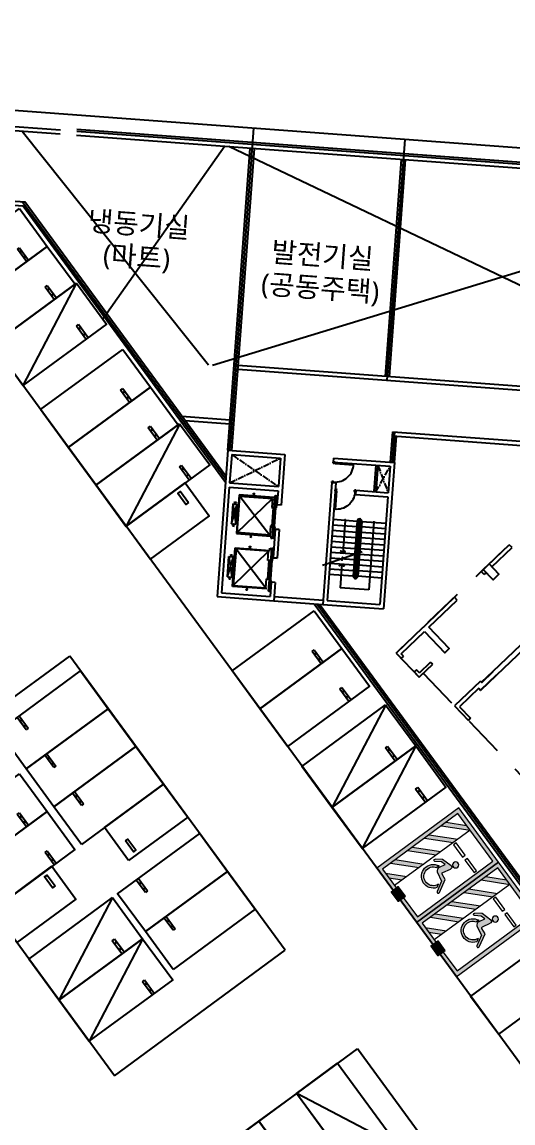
# Model space of a CAD drawing. Header units: millimetres. Extents: x 75184266 to 76346726, y -35077925 to -33679385.
# Drawn here: x 75409275 to 75433378, y -34543827 to -34489801 of the extents above; entities that cross this region are included whole.
import ezdxf
from ezdxf.enums import TextEntityAlignment as Align

# ---------------------------------------------------------------- set-up
doc = ezdxf.new("R2010")
doc.units = ezdxf.units.MM
doc.header["$LTSCALE"] = 50
doc.header["$MEASUREMENT"] = 0
for name, pattern in [('ACAD_ISO10W100', [18.5, 12, -3, 0.5, -3]), ('XR-지하3층$0$H', [1.3, 0.8, -0.5]), ('XR-지하3층$0$HIDDEN2', [0.1875, 0.125, -0.0625])]:
    doc.linetypes.add(name, pattern=pattern)
doc.layers.get('0').update_dxf_attribs({"linetype": 'CONTINUOUS'})
for name, color, linetype in [('CON', 2, 'CONTINUOUS'), ('DOOR', 7, 'CONTINUOUS'), ('ELEV', 9, 'CONTINUOUS'), ('HD', 7, 'CONTINUOUS'), ('open', 1, 'ACAD_ISO10W100'), ('W1', 3, 'CONTINUOUS'), ('XR-지하3층$0$1HIDDEN2', 1, 'XR-지하3층$0$HIDDEN2'), ('XR-지하3층$0$5', 5, 'CONTINUOUS'), ('XR-지하3층$0$A-주차', 9, 'CONTINUOUS'), ('XR-지하3층$0$hat', 8, 'CONTINUOUS'), ('XR-지하3층$0$일반주차', 8, 'CONTINUOUS'), ('XR-지하3층$0$장애인', 11, 'CONTINUOUS'), ('XR-지하3층$0$확장형주차', 8, 'CONTINUOUS'), ('가는선', 5, 'CONTINUOUS')]:
    doc.layers.add(name, color=color, linetype=linetype)
doc.layers.add('건축', color=8, linetype='CONTINUOUS', plot=False)
doc.layers.add('유도관제-주차면B2', color=7, linetype='CONTINUOUS', lineweight=100)
doc.layers.get('0').off()
doc.styles.add('XR-지하3층$0$맑은고딕', font='')
doc.styles.get('XR-지하3층$0$맑은고딕').set_extended_font_data('Malgun Gothic')

# ---------------------------------------------------------------- blocks, each defined once
blk = doc.blocks.new('XR-지하3층$0$확장형 주차')
at = {"layer": 'XR-지하3층$0$확장형주차', "color": 7}
for p, q in [((0, 3965), (800, 3965)), ((0, 3835), (800, 3835)), ((800, 3835), (800, 3965))]:
    blk.add_line(p, q, dxfattribs=at)
blk.add_lwpolyline([(2500, 5100), (0, 0)], dxfattribs=at)
blk.add_lwpolyline([(2500, 5091), (0, 5091), (0, -9), (2500, -9)], close=True, dxfattribs=at)
for centre in [(238, 3900), (613, 3900)]:
    blk.add_circle(centre, 17.5, dxfattribs=at)
blk = doc.blocks.new('XR-지하3층$0$일반형 주차')
at = {"layer": 'XR-지하3층$0$일반주차'}
for p, q in [((750, 3865), (0, 3865)), ((750, 3735), (750, 3865)), ((0, 3735), (750, 3735))]:
    blk.add_line(p, q, dxfattribs=at)
blk.add_lwpolyline([(2300, 5000), (0, 5000), (0, 0), (2300, 0)], close=True, dxfattribs=at)
for centre in [(238, 3800), (563, 3800)]:
    blk.add_circle(centre, 17.5, dxfattribs=at)
blk = doc.blocks.new('XR-지하3층$0$A$C73B52ADF')
at = {"layer": 'XR-지하3층$0$A-주차', "elevation": 0}
for points in [[(-2038, 2466), (-38, 2466), (-38, -1134), (-2038, -1134)], [(-1166, 2021), (-1166, 1871), (-1832, 1871), (-1832, 2021)]]:
    blk.add_lwpolyline(points, close=True, dxfattribs=at)
blk = doc.blocks.new('XR-지하3층$0$장애인 주차')
at = {"layer": 'XR-지하3층$0$5', "ltscale": 4}
h = blk.add_hatch(color=7, dxfattribs=at)
h.dxf.hatch_style = 1
h.paths.add_polyline_path([(3842, -695), (4402, -695), (4402, -1115), (3842, -1115)])
h.paths.add_polyline_path([(3892, -1065), (4352, -1065), (4352, -745), (3892, -745)], flags=16)
h.paths.add_polyline_path([(3982, -990), (3988, -973), (4011, -981), (4046, -898), (4136, -898), (4137, -881), (4072, -881), (4072, -863), (4138, -863), (4142, -810, -3.72247), (4161, -797), (4152, -916), (4058, -916), (4021, -1003)], flags=0)
h = blk.add_hatch(color=256, dxfattribs=at)
h.dxf.hatch_style = 1
h.paths.add_polyline_path([(4352, -1065), (4352, -745), (3892, -745), (3892, -1065)])
at = {"layer": 'XR-지하3층$0$hat'}
h = blk.add_hatch(color=7, dxfattribs=at)
edge = h.paths.add_edge_path()
edge.add_line((4161, -797), (4152, -916))
edge.add_line((4152, -916), (4058, -916))
edge.add_line((4058, -916), (4021, -1003))
edge.add_line((4021, -1003), (3982, -990))
edge.add_line((3982, -990), (3988, -973))
edge.add_line((3988, -973), (4011, -981))
edge.add_line((4011, -981), (4046, -898))
edge.add_line((4046, -898), (4136, -898))
edge.add_line((4136, -898), (4137, -881))
edge.add_line((4137, -881), (4072, -881))
edge.add_line((4072, -881), (4072, -863))
edge.add_line((4072, -863), (4138, -863))
edge.add_line((4138, -863), (4142, -810))
edge.add_arc((4140, -787), 22.8, -24.8827, 274.9698, ccw=False)
edge = h.paths.add_edge_path()
edge.add_line((4048, -981), (4058, -958))
edge.add_arc((4127, -942), 71.5, 192.8781, 416.1688)
edge.add_line((4167, -882), (4169, -863))
edge.add_arc((4127, -942), 89.2, 206.535, 422.4866, ccw=False)
at = {"layer": 'XR-지하3층$0$장애인', "lineweight": 5, "true_color": 0xffffff}
blk.add_hatch(color=7, dxfattribs=at).paths.add_polyline_path([(2472, 3995), (2472, -1005), (3842, -1005), (3842, -805), (2672, -805), (2672, 3795), (5572, 3795), (5572, -805), (4402, -805), (4402, -1005), (5772, -1005), (5772, 3995)])
h = blk.add_hatch(color=7, dxfattribs=at)
h.paths.add_polyline_path([(5572, 2795), (5572, 3078), (4855, 3795), (4572, 3795)])
h.paths.add_polyline_path([(4572, 3045), (4572, 2762), (5572, 1762), (5572, 2045)])
h.paths.add_polyline_path([(4572, 2012), (4572, 1729), (5572, 729), (5572, 1012)])
h.paths.add_polyline_path([(5572, -304), (5572, -21), (4572, 979), (4572, 696)])
h.paths.add_polyline_path([(4572, -54), (4572, -336), (5041, -805), (5323, -805)])
h = blk.add_hatch(color=7, dxfattribs=at)
h.paths.add_polyline_path([(3763, 2216, -1), (3463, 2216, -1)])
h.paths.add_polyline_path([(3992, 1503, -0.343093), (3870, 1283), (3381, 1194), (3090, 708, -0.931653), (2987, 770), (3330, 1379), (3639, 1415, 0.446048), (3689, 1485), (3600, 1888, -0.596144), (3699, 2009), (4214, 1851), (4443, 1569, -0.883364), (4355, 1493), (4151, 1741), (3925, 1810)])
h.paths.add_polyline_path([(4053, 1393), (4055, 1528, -1.526545), (3257, 820), (3348, 969, 1.638056)])
at = {"layer": 'XR-지하3층$0$1HIDDEN2', "color": 11}
for points in [[(4161, -797), (4152, -916), (4058, -916), (4021, -1003), (3982, -990), (3988, -973), (4011, -981), (4046, -898), (4136, -898), (4137, -881), (4072, -881), (4072, -863), (4138, -863), (4142, -810)], [(4167, -882), (4169, -863)]]:
    blk.add_lwpolyline(points, dxfattribs=at)
for centre, radius, start, end in [((4127, -942), 89.2, 206.535, 62.4866), ((4127, -942), 71.5, 192.8781, 56.1688), ((4140, -787), 22.8, 335.1173, 274.9698)]:
    blk.add_arc(centre, radius, start, end, dxfattribs=at)
at = {"layer": 'XR-지하3층$0$5', "lineweight": 5}
for p, q in [((4572, 3795), (4572, -805)), ((5572, 2795), (4572, 3795)), ((5572, 3078), (4855, 3795)), ((5572, 2045), (4572, 3045)), ((5572, 1762), (4572, 2762)), ((5572, 1012), (4572, 2012)), ((5572, 729), (4572, 1729)), ((5572, -21), (4572, 979)), ((5572, -304), (4572, 696)), ((5323, -805), (4572, -54)), ((5041, -805), (4572, -336))]:
    blk.add_line(p, q, dxfattribs=at)
at = {"layer": 'XR-지하3층$0$5', "ltscale": 4}
for p, q in [((4165, -1005), (4165, -805)), ((4165, -805), (4165, -905))]:
    blk.add_line(p, q, dxfattribs=at)
at = {"layer": 'XR-지하3층$0$5', "lineweight": 5}
for points in [[(3842, -1005), (2472, -1005), (2472, 3995), (5772, 3995), (5772, -1005), (4402, -1005)], [(3842, -805), (2672, -805), (2672, 3795), (5572, 3795), (5572, -805), (4402, -805)]]:
    blk.add_lwpolyline(points, dxfattribs=at)
at = {"layer": 'XR-지하3층$0$5', "ltscale": 4}
for points in [[(3842, -695), (3842, -1115), (4402, -1115), (4402, -695)], [(3892, -745), (3892, -1065), (4352, -1065), (4352, -745)]]:
    blk.add_lwpolyline(points, close=True, dxfattribs=at)
at = {"layer": 'XR-지하3층$0$장애인', "color": 8, "lineweight": 5}
for p, q in [((3689, 1485), (3600, 1888, 0)), ((3699, 2009, 0), (4214, 1851, 0)), ((3925, 1810, 0), (4151, 1741, 0)), ((4151, 1741, 0), (4355, 1493, 0)), ((4214, 1851, 0), (4443, 1569, 0)), ((4055, 1528), (4053, 1393)), ((3348, 969), (3257, 820))]:
    blk.add_line(p, q, dxfattribs=at)
at = {"layer": 'XR-지하3층$0$장애인', "color": 7, "lineweight": 5}
for points in [[(3523, 2720), (2773, 2720), (2773, 2870), (3523, 2870)], [(4473, 2720), (3723, 2720), (3723, 2870), (4473, 2870)]]:
    blk.add_lwpolyline(points, close=True, dxfattribs=at)
at = {"layer": 'XR-지하3층$0$장애인', "color": 8, "lineweight": 5, "extrusion": (0.976964, 0.213404, 0), "elevation": 4221}
blk.add_lwpolyline([(617, 0), (931, 0)], dxfattribs=at)
at = {"layer": 'XR-지하3층$0$장애인', "color": 8, "lineweight": 5}
for points in [[(3094, 715, -1.000002), (2987, 770), (3330, 1379), (3640, 1415)], [(3992, 1503, -0.343093), (3870, 1283), (3381, 1194), (3094, 715)]]:
    blk.add_lwpolyline(points, format="xyb", dxfattribs=at)
blk.add_circle((3613, 2216), 150, dxfattribs=at)
for centre, radius, start, end in [((3682, 1922, 0), 88.4, 79.1143, 202.3185), ((3810, 1000), 582, 198.006, 65.0949), ((3809, 1000), 462, 183.8525, 58.2396), ((3632, 1473), 57.7, 276.2786, 12.4353), ((4394, 1537, 0), 58.8, 227.9655, 33.7904)]:
    blk.add_arc(centre, radius, start, end, dxfattribs=at)
blk = doc.blocks.new('2P-Dr204')
at = {"color": 0}
for p, q in [((29, 50), (29, 955)), ((65, 50), (65, 956)), ((29, 50), (0, 50)), ((0, 50), (0, -50)), ((29, 14), (29, 50)), ((65, 50), (29, 50)), ((50, 14), (29, 14)), ((50, -50), (50, 14)), ((950, 14), (950, -50)), ((971, 14), (950, 14)), ((971, 14), (950, 14)), ((971, 50), (971, 14)), ((1000, 50), (971, 50)), ((1000, -50), (1000, 50)), ((50, -50), (0, -50)), ((1000, -50), (950, -50))]:
    blk.add_line(p, q, dxfattribs=at)
blk.add_arc((65, 50), 906, 0, 92.2294, dxfattribs=at)
blk = doc.blocks.new('2Elev+S')
at = {"layer": 'CON', "ltscale": 100}
for p, q in [((7200, 0), (0, 0)), ((0, 0), (0, -2800)), ((7200, 0), (7200, -2800)), ((5400, -200), (200, -200)), ((200, -200), (200, -2600)), ((5400, -200), (5400, -2600)), ((7000, -200), (5600, -200)), ((5600, -200), (5600, -2600)), ((7000, -200), (7000, -2600)), ((900, -2600), (200, -2600)), ((900, -2800, 0), (900, -2600, 0)), ((3500, -2600), (2100, -2600)), ((2100, -2600, 0), (2100, -2800, 0)), ((3500, -2600, 0), (3500, -2800, 0)), ((4700, -2800, 0), (4700, -2600, 0)), ((5400, -2600), (4700, -2600)), ((7000, -2600), (5600, -2600)), ((900, -2800), (0, -2800)), ((3500, -2800), (2100, -2800)), ((7200, -2800), (4700, -2800)), ((6000, -5200), (0, -5200)), ((0, -5200), (0, -8200)), ((6000, -5400), (200, -5400)), ((200, -5400), (200, -8000)), ((6000, -5200, 0), (6000, -5400, 0)), ((7200, -5200), (7000, -5200)), ((7000, -5200), (7000, -8000)), ((7200, -5200), (7200, -8200)), ((5500, -6400), (5500, -8000)), ((5700, -6400, 0), (5500, -6400, 0)), ((5700, -6400), (5700, -8000)), ((5500, -8000), (200, -8000)), ((7000, -8000), (5700, -8000)), ((7200, -8200), (0, -8200))]:
    blk.add_line(p, q, dxfattribs=at)
at = {"layer": 'CON'}
for p, q in [((900, -2800, 0), (900, -2600, 0)), ((2100, -2800), (2100, -2600)), ((3500, -2800), (3500, -2600)), ((4700, -2800, 0), (4700, -2600, 0))]:
    blk.add_line(p, q, dxfattribs=at)
at = {"layer": 'ELEV', "color": 9}
for p, q in [((927, -505), (912, -505)), ((912, -505), (912, -585)), ((927, -535), (927, -505)), ((1000, -535), (927, -535)), ((1000, -435), (2000, -435)), ((1000, -435), (1000, -655)), ((1000, -555), (1000, -535)), ((2000, -435), (2000, -655)), ((2000, -535), (2073, -535)), ((2000, -555), (2000, -535)), ((2073, -535), (2073, -505)), ((2073, -505), (2088, -505)), ((2088, -505), (2088, -585)), ((3527, -505), (3512, -505)), ((3512, -505), (3512, -585)), ((3527, -535), (3527, -505)), ((3600, -535), (3527, -535)), ((4600, -435), (3600, -435)), ((3600, -435), (3600, -655)), ((3600, -555), (3600, -535)), ((4600, -435), (4600, -655)), ((4600, -535), (4673, -535)), ((4600, -555), (4600, -535)), ((4673, -535), (4673, -505)), ((4673, -505), (4688, -505)), ((4688, -505), (4688, -585)), ((550, -2415, 0), (550, -715)), ((550, -715), (2450, -715)), ((2400, -755), (600, -755)), ((600, -755), (600, -2355, 0)), ((912, -585), (927, -585)), ((927, -585), (927, -555)), ((927, -555), (1000, -555)), ((2000, -655), (1000, -655)), ((2073, -555), (2000, -555)), ((2073, -585), (2073, -555)), ((2088, -585), (2073, -585)), ((2400, -2355), (2400, -755)), ((2450, -715), (2450, -2415)), ((5050, -715), (3150, -715)), ((3150, -715), (3150, -2415)), ((3200, -2355), (3200, -755)), ((3200, -755), (5000, -755)), ((3512, -585), (3527, -585)), ((3527, -585), (3527, -555)), ((3527, -555), (3600, -555)), ((3600, -655), (4600, -655)), ((4673, -555), (4600, -555)), ((4673, -585), (4673, -555)), ((4688, -585), (4673, -585)), ((5000, -755), (5000, -2355, 0)), ((5050, -2415, 0), (5050, -715)), ((432, -1390), (432, -1470)), ((447, -1390), (432, -1390)), ((432, -1470), (447, -1470)), ((447, -1420), (447, -1390)), ((521, -1420), (447, -1420)), ((447, -1470), (447, -1440)), ((447, -1440), (521, -1440)), ((521, -1440), (521, -1420)), ((2479, -1420), (2553, -1420)), ((2479, -1440), (2479, -1420)), ((2553, -1440), (2479, -1440)), ((2553, -1420), (2553, -1390)), ((2553, -1390), (2568, -1390)), ((2553, -1470), (2553, -1440)), ((2568, -1470), (2553, -1470)), ((2568, -1390), (2568, -1470)), ((3032, -1390), (3032, -1470)), ((3047, -1390), (3032, -1390)), ((3032, -1470), (3047, -1470)), ((3047, -1420), (3047, -1390)), ((3121, -1420), (3047, -1420)), ((3047, -1470), (3047, -1440)), ((3047, -1440), (3121, -1440)), ((3121, -1440), (3121, -1420)), ((5079, -1420), (5153, -1420)), ((5079, -1440), (5079, -1420)), ((5153, -1440), (5079, -1440)), ((5153, -1420), (5153, -1390)), ((5153, -1390), (5168, -1390)), ((5153, -1470), (5153, -1440)), ((5168, -1470), (5153, -1470)), ((5168, -1390), (5168, -1470)), ((1400, -2485), (450, -2485, 0)), ((1400, -2510), (450, -2510, 0)), ((450, -2565, 0), (975, -2565)), ((600, -2355, 0), (1050, -2355)), ((980, -2565), (1050, -2565)), ((980, -2565), (980, -2605)), ((1050, -2415), (1020, -2415)), ((1035, -2455), (1035, -2420)), ((1035, -2420), (1965, -2420)), ((1965, -2455), (1035, -2455)), ((1035, -2555), (1035, -2520)), ((1035, -2520), (1965, -2520)), ((1965, -2555), (1035, -2555)), ((1050, -2355), (1050, -2415)), ((2550, -2485), (1400, -2485)), ((2550, -2510), (1400, -2510)), ((1950, -2415), (1950, -2355)), ((1950, -2355), (2400, -2355)), ((1980, -2415), (1950, -2415)), ((2020, -2565), (1950, -2565)), ((1965, -2420), (1965, -2455)), ((1965, -2520), (1965, -2555)), ((2020, -2565), (2020, -2605)), ((2025, -2565), (2550, -2565)), ((2100, -2605), (2025, -2565)), ((2450, -2415), (2550, -2415)), ((2550, -2415), (2550, -2485)), ((2550, -2565), (2550, -2510)), ((3150, -2415), (3050, -2415)), ((3050, -2415), (3050, -2485)), ((3050, -2485), (4200, -2485)), ((3050, -2510), (4200, -2510)), ((3050, -2565), (3050, -2510)), ((3575, -2565), (3050, -2565)), ((3650, -2355), (3200, -2355)), ((3500, -2605), (3575, -2565)), ((3580, -2565), (3650, -2565)), ((3580, -2565), (3580, -2605)), ((3620, -2415), (3650, -2415)), ((4565, -2420), (3635, -2420)), ((3635, -2420), (3635, -2455)), ((3635, -2455), (4565, -2455)), ((4565, -2520), (3635, -2520)), ((3635, -2520), (3635, -2555)), ((3635, -2555), (4565, -2555)), ((3650, -2415), (3650, -2355)), ((4200, -2485), (5150, -2485, 0)), ((4200, -2510), (5150, -2510, 0)), ((5000, -2355, 0), (4550, -2355)), ((4550, -2355), (4550, -2415)), ((4550, -2415), (4580, -2415)), ((4620, -2565), (4550, -2565)), ((4565, -2455), (4565, -2420)), ((4565, -2555), (4565, -2520)), ((4620, -2565), (4620, -2605)), ((5150, -2565, 0), (4625, -2565))]:
    blk.add_line(p, q, dxfattribs=at)
for points in [[(2025, -2565), (2550, -2565), (2550, -2510), (450, -2510), (450, -2565), (975, -2565), (900, -2605)], [(3575, -2565), (3050, -2565), (3050, -2510), (5150, -2510), (5150, -2565), (4625, -2565), (4700, -2605)]]:
    blk.add_lwpolyline(points, dxfattribs=at)
at = {"layer": 'HD', "ltscale": 10}
for p, q in [((1500, -5400), (1500, -6585)), ((1770, -5400), (1770, -6585)), ((2040, -5400), (2040, -6585)), ((2310, -5400), (2310, -6585)), ((2580, -5400), (2580, -6585)), ((2850, -5400), (2850, -6585)), ((3120, -5400), (3120, -6585)), ((3390, -5400), (3390, -6585)), ((3660, -5400), (3660, -6585)), ((3930, -5400), (3930, -6585)), ((4200, -5400), (4200, -6585)), ((2040, -5993), (875, -5993)), ((875, -7407), (875, -5993)), ((4200, -5993), (2580, -5993)), ((4200, -6585), (1500, -6585)), ((1500, -6655), (4200, -6655)), ((1500, -6685), (1500, -6655)), ((4200, -6685), (1500, -6685)), ((1500, -6715), (1500, -6685)), ((4200, -6715), (1500, -6715)), ((1500, -6745), (1500, -6715)), ((1500, -6745), (4200, -6745)), ((4200, -6815), (1500, -6815)), ((1500, -8000), (1500, -6815)), ((1770, -6685), (1770, -6655)), ((1770, -6745), (1770, -6715)), ((1770, -8000), (1770, -6815)), ((2040, -6685), (2040, -6655)), ((2040, -6745), (2040, -6715)), ((2040, -8000), (2040, -6815)), ((2310, -6685), (2310, -6655)), ((2310, -6745), (2310, -6715)), ((2310, -8000), (2310, -6815)), ((2580, -6685), (2580, -6655)), ((2580, -6745), (2580, -6715)), ((2580, -8000), (2580, -6815)), ((2850, -6685), (2850, -6655)), ((2850, -6745), (2850, -6715)), ((2850, -8000), (2850, -6815)), ((3120, -6685), (3120, -6655)), ((3120, -6745), (3120, -6715)), ((3120, -8000), (3120, -6815)), ((3390, -6685), (3390, -6655)), ((3390, -6745), (3390, -6715)), ((3390, -8000), (3390, -6815)), ((3660, -6685), (3660, -6655)), ((3660, -6745), (3660, -6715)), ((3660, -8000), (3660, -6815)), ((3930, -6685), (3930, -6655)), ((3930, -6745), (3930, -6715)), ((3930, -8000), (3930, -6815)), ((4200, -6685), (4200, -6655)), ((4200, -6715), (4200, -6685)), ((4200, -6715), (4200, -6745)), ((4200, -6815), (4200, -8000)), ((4200, -7407), (875, -7407))]:
    blk.add_line(p, q, dxfattribs=at)
blk.add_lwpolyline([(1919, -5050), (2291, -5943), (2239, -5988), (2381, -5997), (2329, -6042), (2721, -6935)], dxfattribs=at)
for points in [[(1971, -5872), (2040, -5993), (1971, -6113), (1942, -6095), (2000, -5992), (1942, -5889)], [(2649, -5872), (2580, -5993), (2649, -6113), (2678, -6095), (2620, -5992), (2678, -5889)]]:
    blk.add_lwpolyline(points, close=True, dxfattribs=at)
for centre in [(4200, -5993), (4200, -5993), (4200, -7407), (4200, -7407)]:
    blk.add_circle(centre, 30, dxfattribs=at)
for centre, radius, start, end in [((1500, -6700), 115, 90, 270), ((1500, -6700), 45, 90, 270), ((4200, -6700), 115, 270, 90), ((4200, -6700), 45, 270, 90)]:
    blk.add_arc(centre, radius, start, end, dxfattribs=at)
at = {"layer": 'open', "ltscale": 0.5}
for p, q in [((7000, -200), (5600, -2600)), ((5600, -200), (7000, -2600)), ((7000, -7400), (5700, -8000)), ((5700, -7400), (7000, -8000))]:
    blk.add_line(p, q, dxfattribs=at)
at = {"layer": 'W1', "ltscale": 100}
for p, q in [((7000, -7300), (5700, -7300)), ((7000, -7400), (5700, -7400))]:
    blk.add_line(p, q, dxfattribs=at)
at = {"layer": '가는선', "ltscale": 5}
for p, q in [((2000, -435), (1000, -655)), ((1000, -435), (2000, -655)), ((3600, -435), (4600, -655)), ((4600, -435), (3600, -655)), ((2400, -755), (600, -2355, 0)), ((600, -755), (2400, -2355)), ((3200, -755), (5000, -2355, 0)), ((5000, -755), (3200, -2355))]:
    blk.add_line(p, q, dxfattribs=at)
at = {"layer": 'DOOR', "extrusion": (9.27e-13, 1.015e-13, -1), "zscale": -1, "rotation": 270.0001074675394}
blk.add_blockref('2P-Dr204', (-5650, -5400, 0), dxfattribs=at)
at = {"layer": 'DOOR', "extrusion": (1.015e-13, 9.27e-13, -1), "xscale": -1, "zscale": -1, "rotation": 179.9998925318079}
blk.add_blockref('2P-Dr204', (-7000, -5250, 0), dxfattribs=at)

msp = doc.modelspace()

# ---------------------------------------------------------------- linework, layer by layer
at = {"layer": '건축', "ltscale": 1000}
for p, q in [((75436058, -34496155), (75350391, -34489801)), ((75447076, -34497674), (75411973, -34495071))]:
    msp.add_line(p, q, dxfattribs=at)
at = {"layer": '건축', "ltscale": 100}
for p, q in [((75411153, -34495311), (75403873, -34494771)), ((75411167, -34495111), (75403887, -34494571)), ((75447353, -34497996), (75411950, -34495370)), ((75447169, -34497782), (75411965, -34495171)), ((75419483, -34510819), (75420655, -34495013, 0)), ((75419383, -34510812), (75420482, -34496003, 0)), ((75419583, -34510827), (75420681, -34496018)), ((75403020, -34498154), (75409415, -34498628)), ((75402806, -34498338), (75409308, -34498821)), ((75419288, -34512095), (75409415, -34498628)), ((75419265, -34512402), (75409308, -34498821)), ((75423620, -34518346, 0), (75436303, -34535645, 0)), ((75423751, -34518356, 0), (75436528, -34535783, 0)), ((75423882, -34518366, 0), (75436346, -34535366, 0))]:
    msp.add_line(p, q, dxfattribs=at)
at = {"layer": '건축', "ltscale": 0.5}
for p, q in [((75418426, -34506637), (75409288, -34495173, 0)), ((75413243, -34504371, 0), (75419224, -34495884)), ((75419423, -34495899), (75446334, -34508707)), ((75427204, -34507381), (75428080, -34495564)), ((75427119, -34507174), (75427907, -34496553)), ((75427318, -34507189), (75428106, -34496568)), ((75447132, -34497954), (75418626, -34506652)), ((75419277, -34512249), (75409284, -34498618)), ((75419879, -34506838), (75460282, -34509834)), ((75419893, -34506638), (75460389, -34509642)), ((75417122, -34509140), (75419694, -34509331)), ((75417277, -34509352), (75419479, -34509516)), ((75427361, -34511404), (75427472, -34509908)), ((75427458, -34510107), (75458841, -34512435)), ((75427461, -34511411), (75427572, -34509915)), ((75427472, -34509908), (75458947, -34512242)), ((75427561, -34511419), (75427657, -34510122)), ((75421643, -34518199), (75424037, -34518377)), ((75421658, -34518000), (75424051, -34518178))]:
    msp.add_line(p, q, dxfattribs=at)
at = {"layer": '건축'}
for p, q in [((75435616, -34543503), (75403662, -34499919)), ((75433331, -34515594), (75433192, -34515450)), ((75432095, -34516501), (75431914, -34516674)), ((75432687, -34516903), (75432203, -34516397)), ((75431958, -34516908), (75431820, -34516764)), ((75432398, -34517180), (75431914, -34516674)), ((75430644, -34518167), (75430506, -34518023)), ((75433765, -34520357), (75432378, -34521684)), ((75427999, -34520921), (75427889, -34520806)), ((75433938, -34520537), (75432551, -34521865)), ((75403224, -34527070), (75411617, -34520917)), ((75422200, -34535353), (75411617, -34520917)), ((75427999, -34520921), (75427891, -34521025)), ((75429437, -34521317), (75429333, -34521208)), ((75428636, -34521586), (75428527, -34521689)), ((75428781, -34521737), (75428636, -34521586)), ((75429264, -34521483), (75429155, -34521586)), ((75431781, -34522145), (75430510, -34523363)), ((75431703, -34522497), (75430757, -34523403)), ((75430510, -34523363), (75431188, -34524070)), ((75430757, -34523403), (75431296, -34523967)), ((75431296, -34523967), (75431188, -34524070)), ((75413808, -34541506), (75403224, -34527070)), ((75413808, -34541506), (75422200, -34535353)), ((75392194, -34564792), (75425748, -34540192)), ((75431720, -34548337), (75425748, -34540192))]:
    msp.add_line(p, q, dxfattribs=at)
at = {"layer": '건축', "linetype": 'XR-지하3층$0$H', "ltscale": 50}
msp.add_lwpolyline([(75435338, -34513396), (75427642, -34520765), (75427642, -34520765), (75428776, -34521949), (75428975, -34521759), (75434439, -34527465)], dxfattribs=at)
at = {"layer": '건축'}
for points in [[(75431820, -34516764), (75433192, -34515450)], [(75432341, -34516542), (75433331, -34515594)], [(75431958, -34516908), (75432052, -34516818)], [(75432398, -34517180), (75432687, -34516903)], [(75428751, -34519703), (75430506, -34518023)], [(75429250, -34519502), (75430644, -34518167)], [(75427642, -34520765), (75428967, -34519496)], [(75427889, -34520806), (75429033, -34519709)], [(75429033, -34519709), (75430029, -34520750), (75430246, -34520542), (75429250, -34519502)], [(75427642, -34520765), (75427891, -34521025)], [(75428776, -34521949), (75429437, -34521317)], [(75428781, -34521737), (75429333, -34521208)], [(75428527, -34521689), (75428776, -34521949)], [(75431703, -34522497), (75431786, -34522584)], [(75431781, -34522145), (75431837, -34522203)]]:
    msp.add_lwpolyline(points, dxfattribs=at)
for points in [[(75432203, -34516397), (75432687, -34516903), (75432398, -34517180), (75431914, -34516674)], [(75431786, -34522584), (75431793, -34522591), (75432551, -34521865), (75432544, -34521858)], [(75431837, -34522203), (75431844, -34522210), (75432385, -34521692), (75432378, -34521684)]]:
    msp.add_lwpolyline(points, close=True, dxfattribs=at)
at = {"layer": '건축', "ltscale": 0.5}
for points in [[(75432122, -34516891), (75431914, -34516674)], [(75431786, -34522584), (75432544, -34521858), (75432551, -34521865)], [(75432378, -34521684), (75432385, -34521692), (75431844, -34522210), (75431837, -34522203)]]:
    msp.add_lwpolyline(points, dxfattribs=at)

# ---------------------------------------------------------------- block references
at = {"layer": '건축', "rotation": 85.75825542542931}
msp.add_blockref('2Elev+S', (75418851, -34517992), dxfattribs=at)
at = {"layer": '유도관제-주차면B2', "xscale": -1}
for name, p, rotation in [('XR-지하3층$0$일반형 주차', (75406484, -34503768), 306.2469343000353), ('XR-지하3층$0$일반형 주차', (75407844, -34505623), 306.2469343000353), ('XR-지하3층$0$확장형 주차', (75409322, -34507639), 306.2469343000353), ('XR-지하3층$0$일반형 주차', (75411545, -34510675), 306.2469343000353), ('XR-지하3층$0$일반형 주차', (75412905, -34512529), 306.2469343000353), ('XR-지하3층$0$확장형 주차', (75414383, -34514546), 306.2469343000353), ('XR-지하3층$0$일반형 주차', (75420949, -34523499), 306.2469343039791), ('XR-지하3층$0$일반형 주차', (75422309, -34525353), 306.2469343039791), ('XR-지하3층$0$일반형 주차', (75412150, -34521642), 126.2469343039791), ('XR-지하3층$0$일반형 주차', (75413510, -34523497), 126.2469343039791), ('XR-지하3층$0$확장형 주차', (75424497, -34528337, 0), 306.2469343039791), ('XR-지하3층$0$일반형 주차', (75414868, -34525352), 126.2469343039791), ('XR-지하3층$0$확장형 주차', (75425975, -34530354, 0), 306.2469343039791), ('XR-지하3층$0$일반형 주차', (75406476, -34531505), 306.2469343039791), ('XR-지하3층$0$장애인 주차', (75430911, -34535386), 306.2469345521214), ('XR-지하3층$0$일반형 주차', (75407836, -34533360), 306.2469343039791), ('XR-지하3층$0$일반형 주차', (75418003, -34529626), 126.2469343039791), ('XR-지하3층$0$장애인 주차', (75432862, -34538048), 306.2469345521214), ('XR-지하3층$0$일반형 주차', (75419362, -34531481), 126.2469343039791), ('XR-지하3층$0$확장형 주차', (75411088, -34537796), 306.2469343039791), ('XR-지하3층$0$확장형 주차', (75412566, -34539812), 306.2469343039791), ('XR-지하3층$0$일반형 주차', (75432659, -34539471), 306.2469343039791), ('XR-지하3층$0$확장형 주차', (75422759, -34542383), 216.2469349003094), ('XR-지하3층$0$일반형 주차', (75420904, -34543743), 216.2469349003094), ('XR-지하3층$0$일반형 주차', (75419049, -34545103), 216.2469349003094)]:
    msp.add_blockref(name, p, dxfattribs=dict(at, rotation=rotation))
at = {"layer": '유도관제-주차면B2'}
for p, rotation in [((75416504, -34515516, 0), 306.2469333597022), ((75415291, -34527847, 0), 126.2469333594607), ((75409956, -34534333, 0), 306.2469333594443)]:
    msp.add_blockref('XR-지하3층$0$A$C73B52ADF', p, dxfattribs=dict(at, rotation=rotation))

# ---------------------------------------------------------------- texts
at = {"layer": '건축', "style": 'XR-지하3층$0$맑은고딕'}
for s, p in [('냉동기실', (75415012, -34499711, 0)), ('(마트)', (75414901, -34501362, 0)), ('발전기실', (75424027, -34501237, 0)), ('(공동주택)', (75423916, -34502888, 0))]:
    msp.add_text(s, height=1000, rotation=355.7582, dxfattribs=at).set_placement(p, align=Align.MIDDLE)

doc.saveas('drawing.dxf')
